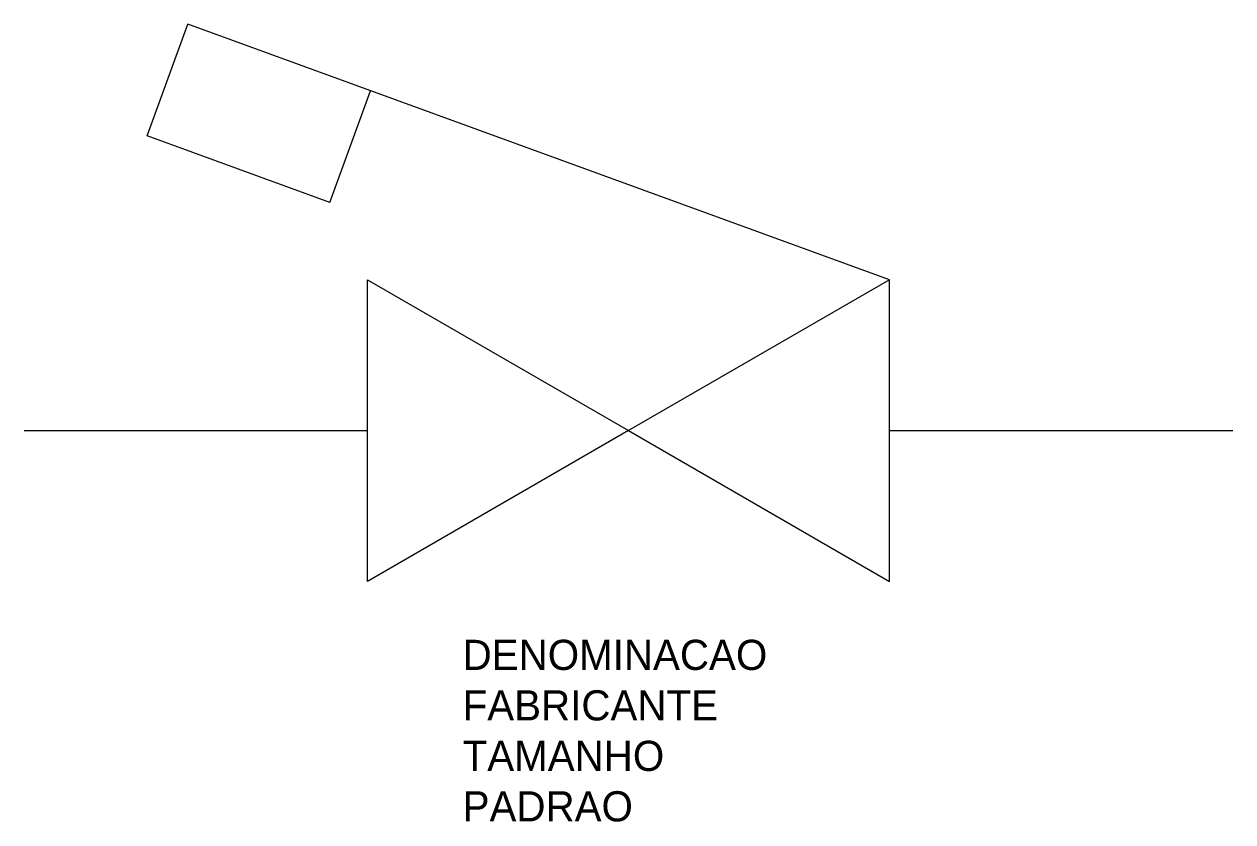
# Model space of a CAD drawing. Extents: x 94 to 294, y 118 to 250.
import ezdxf

# ---------------------------------------------------------------- set-up
doc = ezdxf.new("R2010")
doc.units = 0
doc.layers.add('TUPY', color=3, linetype='CONTINUOUS')

msp = doc.modelspace()

# ---------------------------------------------------------------- linework, layer by layer
at = {"layer": 'TUPY', "color": 0}
for p, q in [((114.46, 231.85), (121.2, 250.38)), ((237.58, 208.02), (121.2, 250.38)), ((144.75, 220.82), (151.5, 239.35)), ((151.5, 239.35), (151.5, 239.35)), ((151.5, 239.35), (151.5, 239.35)), ((144.75, 220.82), (114.46, 231.85)), ((94.06, 183.02), (150.97, 183.02)), ((237.58, 183.02), (294.49, 183.02))]:
    msp.add_line(p, q, dxfattribs=at)
for points in [[(150.97, 158.02), (150.97, 208.02), (194.27, 183.02)], [(237.58, 158.02), (237.58, 208.02), (194.27, 183.02)]]:
    msp.add_lwpolyline(points, close=True, dxfattribs=at)

# ---------------------------------------------------------------- texts
at = {"layer": 'TUPY', "color": 0, "flags": 1}
for tag, p, s in [('DENOMINACAO', (166.77, 143.34), 'VALVULA DE ABERTURA INSTANTANEA'), ('FABRICANTE', (166.77, 134.97), ''), ('TAMANHO', (166.77, 126.6), ''), ('PADRAO', (166.77, 118.23), '')]:
    msp.add_attdef(tag, p, s, height=5, dxfattribs=at)

doc.saveas('drawing.dxf')
